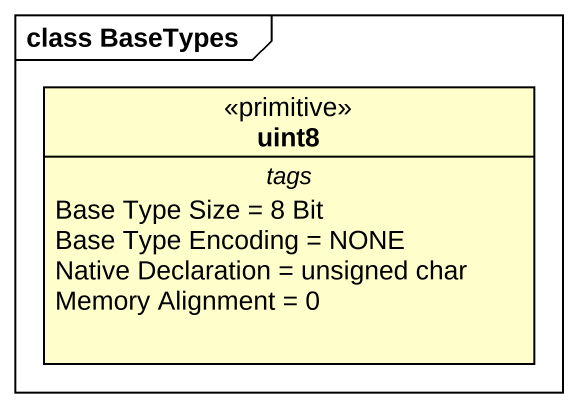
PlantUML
@startuml
mainframe class BaseTypes
hide circle
hide empty members
class uint8 <<primitive>> {
  -- tags --
  Base Type Size = 8 Bit
  Base Type Encoding = NONE
  Native Declaration = unsigned char
  Memory Alignment = 0
}
@enduml
